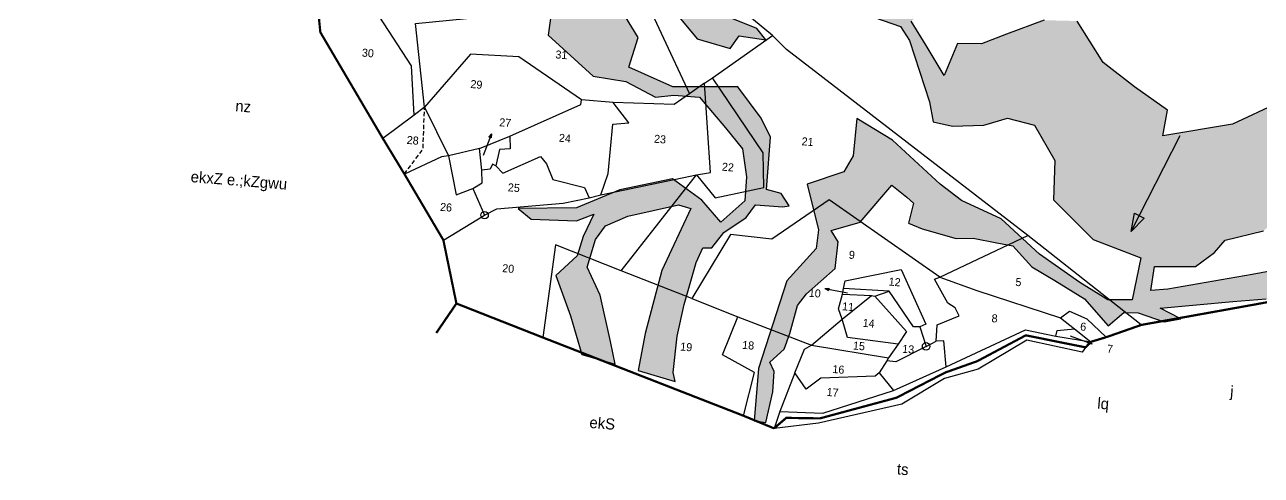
# Model space of a CAD drawing. Header units: metres. Extents: x 281699 to 283956, y 2020442 to 2022876.
# Drawn here: x 281719 to 283135, y 2020442 to 2020957 of the extents above; entities that cross this region are included whole.
import ezdxf
from ezdxf.enums import TextEntityAlignment as Align

# ---------------------------------------------------------------- set-up
doc = ezdxf.new("R2010")
doc.units = ezdxf.units.M
doc.header["$MEASUREMENT"] = 0
for name, pattern in [('DASHDOT', [1, 0.5, -0.25, 0, -0.25]), ('DASHED', [0.75, 0.5, -0.25]), ('DIVIDE', [1.25, 0.5, -0.25, 0, -0.25, 0, -0.25])]:
    doc.linetypes.add(name, pattern=pattern)
for name, color, linetype in [('LINE_FOOTPATH', 1, 'DASHED'), ('OFF', 1, 'Continuous'), ('POLY_HATCH', 12, 'Continuous'), ('POLY_PARCEL', 6, 'Continuous'), ('POLY_WATER', 4, 'Continuous'), ('SYM_ARROW', 1, 'Continuous'), ('SYM_STONE', 1, 'Continuous'), ('TEXT_MAPOUT', 7, 'Continuous'), ('TEXT_PARCEL', 7, 'Continuous'), ('V_BOUND_LINE', 7, 'Continuous'), ('V_BOUND_STREAM_LINE', 7, 'DASHDOT'), ('V_DIVIDE_LINE', 7, 'DIVIDE')]:
    doc.layers.add(name, color=color, linetype=linetype)
doc.styles.add('TEXT_MAP', font='')
doc.styles.get('TEXT_MAP').set_extended_font_data('Kruti Dev 050')
pattern_1 = [(355.44423, (281243.637, 2020237.164), (7.018199, 5.982304), [6.520854, -6.520854]), (85.44423, (281250.1375, 2020236.646), (-5.982304, 7.018199), [6.520854, -6.520854])]

# ---------------------------------------------------------------- blocks, each defined once
blk = doc.blocks.new('STONE')
blk.add_circle((0, 0), 0.851)
blk = doc.blocks.new('ARROWASPECT')
h = blk.add_hatch(color=256)
h.paths.add_polyline_path([(2.85, -2.85), (3.72, -1.98), (0, 0)])
h.paths.add_polyline_path([(0, 0), (1.98, -3.72), (2.85, -2.85)])
for points in [[(0, 0), (17.15, -17.15)], [(0, 0), (1.98, -3.72)], [(0, 0), (3.72, -1.98)], [(3.72, -1.98), (1.98, -3.72)]]:
    blk.add_lwpolyline(points)
blk = doc.blocks.new('8754')
at = {"layer": 'POLY_HATCH'}
h = blk.add_hatch(dxfattribs=at)
h.set_pattern_fill('ZIGZAG', color=256, scale=52.166832, angle=-4.5558, style=0)
h.set_pattern_definition(pattern_1)
h.paths.add_polyline_path([(282125.5, 2021237.1), (282087, 2021278.9), (282052.6, 2021320.3), (282017, 2021359.8), (281984.7, 2021322.6), (281950.9, 2021358.8), (281864.3, 2021467.2), (281840.7, 2021447.6), (281803.5, 2021479.9), (281775.2, 2021518.7), (281752, 2021556.2), (281757.3, 2021622.7), (281709.5, 2021549.1), (282035.5, 2021115.4), (282049.6, 2021042.1), (282072, 2021007.9), (282105.4, 2021007.3), (282139.7, 2021119.2), (282169.9, 2021116.8), (282186.8, 2021078.8), (282205.7, 2021027.1), (282243.4, 2021027.2), (282307.3, 2021027.4), (282292.9, 2020991.9), (282316.3, 2020970.1), (282328.5, 2020965), (282323.5, 2020928.8), (282376.2, 2020880.6), (282414.5, 2020874.4), (282449.6, 2020855.9), (282470.8, 2020858.4), (282500.9, 2020856), (282531.6, 2020820.1), (282551.6, 2020795.5), (282556.3, 2020762.7), (282554.1, 2020734.6), (282525.9, 2020709.6), (282503.9, 2020735.4), (282469.2, 2020760.2), (282407.5, 2020747.3), (282356.6, 2020726.2), (282288.4, 2020725.4), (282303.4, 2020713.2), (282356.7, 2020711), (282377.2, 2020718.8), (282364.6, 2020692.6), (282357.6, 2020670.1), (282332.7, 2020647), (282349.9, 2020599.6), (282363.1, 2020554.6), (282402.1, 2020543.3), (282396.8, 2020569.7), (282384.4, 2020624), (282369.2, 2020656.6), (282379.1, 2020689.3), (282390.9, 2020705.2), (282416.9, 2020716.7), (282476.6, 2020729.7), (282490.9, 2020725.4), (282456.8, 2020652.8), (282437.4, 2020579), (282429.3, 2020535.6), (282472.6, 2020522.8), (282470.3, 2020533.5), (282474.7, 2020576), (282482.9, 2020613), (282497.3, 2020662.1), (282504.9, 2020679.3), (282515.4, 2020679.5), (282529.4, 2020697.2), (282555.9, 2020715), (282566.6, 2020729.9), (282598.8, 2020727.3), (282606.3, 2020728.8), (282596.9, 2020743.1), (282579.5, 2020747.7), (282584.4, 2020809), (282573.5, 2020831.5), (282546.1, 2020868.2), (282469.6, 2020868.1), (282418.1, 2020891), (282429.2, 2020925.7), (282414.4, 2020949.9), (282395, 2020969.2), (282354.9, 2020952.5), (282347.5, 2020964.6), (282405.3, 2021019.7), (282406.8, 2021038.4), (282436.5, 2021017.2), (282461.9, 2020968.1), (282498.2, 2020924.4), (282537.1, 2020912.9), (282547.7, 2020927.8), (282578.7, 2020923.2), (282568.3, 2020936.6), (282522.6, 2020954.9), (282503.1, 2020985.7), (282469.9, 2020989.4), (282459.1, 2021012.3), (282423.7, 2021041.2), (282402.6, 2021064.9), (282366.2, 2021095), (282344.6, 2021112.4), (282369.8, 2021126.1), (282352.9, 2021137.9), (282329.8, 2021150.2), (282322.7, 2021166.5), (282323.9, 2021193.7), (282308.2, 2021203.7), (282300.3, 2021177), (282302.5, 2021152.8), (282269.9, 2021163.8), (282247, 2021178.1), (282224.5, 2021177.9), (282193.1, 2021164.7), (282171.9, 2021148.6), (282154, 2021147.9), (282130.5, 2021155), (282127.6, 2021184.6)])
h = blk.add_hatch(dxfattribs=at)
h.set_pattern_fill('ZIGZAG', color=256, scale=52.166832, angle=-4.5558, style=0)
h.set_pattern_definition(pattern_1)
h.paths.add_polyline_path([(283737.5, 2020772), (283779.9, 2020791.7), (283811.8, 2020811.1), (283838.4, 2020815.3), (283857.9, 2020836.8), (283929.3, 2020853), (283913, 2020871.1), (283883.4, 2020880.8), (283842.8, 2020884.5), (283808.3, 2020885.1), (283740.2, 2020897.9), (283687.7, 2020895.8), (283613.8, 2020861.9), (283577.6, 2020854.3), (283511.6, 2020866.9), (283461.9, 2020874), (283398.3, 2020868.5), (283374.4, 2020870.4), (283343.7, 2020879.1), (283322, 2020882.9), (283314.8, 2020897.1), (283314.8, 2020915.2), (283217.7, 2020913.6), (283218.8, 2020906.8), (283255.1, 2020863.1), (283252.3, 2020840.3), (283233.2, 2020824), (283211.6, 2020855.1), (283179.7, 2020849.2), (283126.4, 2020824.2), (283044.7, 2020810.8), (283050.2, 2020840.7), (283011.5, 2020867.9), (282974.7, 2020896.7), (282944, 2020945.2), (282905.4, 2020946.1), (282861.1, 2020929.8), (282832, 2020918.5), (282803.7, 2020918.7), (282788.1, 2020881.2), (282766.9, 2020916.4), (282749.3, 2020945), (282787, 2020972.3), (282809.2, 2021000.9), (282805.2, 2021029.5), (282767.6, 2021059.3), (282734.5, 2021077.7), (282700.8, 2021087.7), (282670.6, 2021103.7), (282638.2, 2021104.2), (282620.1, 2021100.4), (282637.3, 2021145.1), (282609.6, 2021152.5), (282597.8, 2021161.8), (282597.9, 2021176.5), (282568.1, 2021183), (282547.2, 2021184.7), (282548.6, 2021201.3), (282529.8, 2021202.8), (282514.9, 2021212.4), (282505.7, 2021258.1), (282489.6, 2021266.7), (282450.2, 2021284.5), (282400.2, 2021274.9), (282388.7, 2021248.6), (282364.6, 2021248.4), (282343, 2021254.3), (282335.7, 2021280), (282351.1, 2021302.8), (282372.1, 2021356.6), (282405.9, 2021398.9), (282451, 2021400.6), (282495.5, 2021420), (282552.2, 2021435.4), (282502.6, 2021468.1), (282467.6, 2021462.5), (282427.4, 2021444.8), (282456.8, 2021419.4), (282437.5, 2021413.6), (282403.4, 2021419.5), (282355, 2021363.7), (282338.4, 2021312.7), (282328.3, 2021292), (282304.6, 2021336.8), (282299.6, 2021352.9), (282310, 2021404.4), (282294.4, 2021393.1), (282279.7, 2021339.8), (282290.8, 2021321.2), (282307.5, 2021281.1), (282322.8, 2021263.1), (282313.1, 2021220), (282308.2, 2021203.7), (282323.3, 2021194.1), (282334, 2021203.3), (282362.8, 2021196.8), (282400.9, 2021188.5), (282432.4, 2021163), (282476.5, 2021098.8), (282503.1, 2021077.8), (282558.5, 2021076.6), (282585.9, 2021066), (282593.8, 2021034), (282610.5, 2020992.9), (282649.1, 2020965.7), (282686.1, 2020956.5), (282737, 2020938.8), (282747.2, 2020922.3), (282770.8, 2020850.3), (282775.2, 2020827), (282797.9, 2020822), (282834.6, 2020823.3), (282862.5, 2020831.5), (282893.9, 2020823.3), (282917.8, 2020781.6), (282916.2, 2020735.7), (282962.8, 2020689.1), (283018.7, 2020667.9), (283008.5, 2020618.4), (282980.2, 2020618.6), (282947.3, 2020639), (282899.7, 2020672.1), (282854.8, 2020713.4), (282808.3, 2020734.9), (282783.2, 2020754), (282727.6, 2020805.5), (282685.7, 2020830.9), (282681.2, 2020787.3), (282670.2, 2020768.3), (282627.2, 2020753.9), (282640.7, 2020700.5), (282638, 2020678.7), (282603.5, 2020640.7), (282570.2, 2020538.1), (282565.3, 2020476.7), (282578.8, 2020474.6), (282586.9, 2020510.6), (282588.8, 2020534.5), (282583.4, 2020545.4), (282600.3, 2020560.8), (282607, 2020579.1), (282615.9, 2020611.9), (282626.4, 2020625.7), (282660.2, 2020655.4), (282663.7, 2020686.6), (282655.4, 2020699.8), (282689.6, 2020709.6), (282726.6, 2020752.7), (282744.3, 2020738.7), (282752.1, 2020731.8), (282746.1, 2020708.2), (282762.3, 2020701.7), (282802.2, 2020690.2), (282822.2, 2020690.7), (282850, 2020685.3), (282868.6, 2020681.7), (282890.7, 2020657), (282917.7, 2020641.2), (282952.6, 2020619.6), (282980.5, 2020588.1), (282999, 2020603.7), (283015.8, 2020603.4), (283046.3, 2020592.6), (283065.5, 2020596.3), (283041.3, 2020608.7), (283126.8, 2020616.6), (283165.8, 2020619.7), (283315.5, 2020646.5), (283302.4, 2020679), (283236.3, 2020664.3), (283149.2, 2020648.3), (283050.4, 2020631), (283030.4, 2020629.5), (283034.7, 2020657.4), (283082.9, 2020657.7), (283105.1, 2020673.8), (283117.8, 2020688.4), (283162.7, 2020699.5), (283185.1, 2020717.6), (283215.8, 2020722.5), (283225, 2020732.2), (283225.8, 2020742.6), (283241.9, 2020747.6), (283259, 2020738.9), (283284.1, 2020711.8), (283307.7, 2020705.8), (283340.9, 2020714.6), (283378.2, 2020723.2), (283406.5, 2020736.6), (283418.6, 2020744), (283434.6, 2020708.2), (283457.6, 2020681.3), (283504.9, 2020683.8), (283558.6, 2020695.2), (283584.8, 2020695.3), (283628.1, 2020699.1), (283660, 2020718.6), (283679.9, 2020731.6), (283711.6, 2020749)])
at = {"layer": 'LINE_FOOTPATH', "ltscale": 10, "flags": 128}
blk.add_lwpolyline([(282154.9, 2020765.9), (282176.8, 2020795.2), (282178.5, 2020844.1)], dxfattribs=at)
at = {"layer": 'OFF'}
blk.add_lwpolyline([(282954, 2020562.8), (282950, 2020557.2)], dxfattribs=at)
at = {"layer": 'POLY_HATCH'}
for points in [[(283179.7, 2020849.2), (283126.4, 2020824.2), (283044.7, 2020810.8), (283050.2, 2020840.7), (283011.5, 2020867.9), (282974.7, 2020896.7), (282944, 2020945.2)], [(282905.4, 2020946.1), (282861.1, 2020929.8), (282832, 2020918.5), (282803.7, 2020918.7), (282788.1, 2020881.2), (282766.9, 2020916.4), (282749.3, 2020945)], [(282328.5, 2020965), (282323.5, 2020928.8), (282376.2, 2020880.6), (282414.5, 2020874.4), (282449.6, 2020855.9), (282470.8, 2020858.4), (282500.9, 2020856), (282531.6, 2020820.1), (282551.6, 2020795.5), (282556.3, 2020762.7), (282554.1, 2020734.6), (282525.9, 2020709.6), (282503.9, 2020735.4), (282469.2, 2020760.2), (282407.5, 2020747.3), (282356.6, 2020726.2), (282288.4, 2020725.4), (282303.4, 2020713.2), (282356.7, 2020711), (282377.2, 2020718.8), (282364.6, 2020692.6), (282357.6, 2020670.1), (282332.7, 2020647), (282349.9, 2020599.6), (282363.1, 2020554.6), (282402.1, 2020543.3)], [(282565.3, 2020476.7), (282578.8, 2020474.6), (282586.9, 2020510.6), (282588.8, 2020534.5), (282583.4, 2020545.4), (282600.3, 2020560.8), (282607, 2020579.1), (282615.9, 2020611.9), (282626.4, 2020625.7), (282660.2, 2020655.4), (282663.7, 2020686.6), (282655.4, 2020699.8), (282689.6, 2020709.6), (282726.6, 2020752.7), (282744.3, 2020738.7), (282752.1, 2020731.8), (282746.1, 2020708.2), (282762.3, 2020701.7), (282802.2, 2020690.2), (282822.2, 2020690.7), (282850, 2020685.3), (282868.6, 2020681.7), (282890.7, 2020657), (282917.7, 2020641.2), (282952.6, 2020619.6), (282980.5, 2020588.1), (282999, 2020603.7), (283015.8, 2020603.4), (283046.3, 2020592.6), (283065.5, 2020596.3), (283041.3, 2020608.7), (283126.8, 2020616.6), (283165.8, 2020619.7)], [(283236.3, 2020664.3), (283149.2, 2020648.3), (283050.4, 2020631), (283030.4, 2020629.5), (283034.7, 2020657.4), (283082.9, 2020657.7), (283105.1, 2020673.8), (283117.8, 2020688.4), (283162.7, 2020699.5)], [(282429.3, 2020535.6), (282472.6, 2020522.8), (282470.3, 2020533.5), (282474.7, 2020576), (282482.9, 2020613), (282497.3, 2020662.1), (282504.9, 2020679.3), (282515.4, 2020679.5), (282529.4, 2020697.2), (282555.9, 2020715), (282566.6, 2020729.9), (282598.8, 2020727.3), (282606.3, 2020728.8), (282596.9, 2020743.1), (282579.5, 2020747.7), (282584.4, 2020809), (282573.5, 2020831.5), (282546.1, 2020868.2), (282469.6, 2020868.1), (282418.1, 2020891), (282429.2, 2020925.7), (282414.4, 2020949.9)], [(282461.9, 2020968.1), (282498.2, 2020924.4), (282537.1, 2020912.9), (282547.7, 2020927.8), (282578.7, 2020923.2), (282568.3, 2020936.6), (282522.6, 2020954.9)], [(282686.1, 2020956.5), (282737, 2020938.8), (282747.2, 2020922.3), (282770.8, 2020850.3), (282775.2, 2020827), (282797.9, 2020822), (282834.6, 2020823.3), (282862.5, 2020831.5), (282893.9, 2020823.3), (282917.8, 2020781.6), (282916.2, 2020735.7), (282962.8, 2020689.1), (283018.7, 2020667.9), (283008.5, 2020618.4), (282980.2, 2020618.6), (282947.3, 2020639), (282899.7, 2020672.1), (282854.8, 2020713.4), (282808.3, 2020734.9), (282783.2, 2020754), (282727.6, 2020805.5), (282685.7, 2020830.9), (282681.2, 2020787.3), (282670.2, 2020768.3), (282627.2, 2020753.9), (282640.7, 2020700.5), (282638, 2020678.7), (282603.5, 2020640.7), (282570.2, 2020538.1), (282565.3, 2020476.7)], [(282402.1, 2020543.3), (282396.8, 2020569.7), (282384.4, 2020624), (282369.2, 2020656.6), (282379.1, 2020689.3), (282390.9, 2020705.2), (282416.9, 2020716.7), (282476.6, 2020729.7), (282490.9, 2020725.4), (282456.8, 2020652.8), (282437.4, 2020579), (282429.3, 2020535.6)]]:
    blk.add_lwpolyline(points, dxfattribs=at)
at = {"layer": 'POLY_PARCEL'}
for points in [[(282586.5, 2020928.2), (282253.8, 2021202.4)], [(282166.5, 2020834.9), (282163.1, 2020892.8), (282125.1, 2020950.8), (282118.2, 2021004.8), (282107.3, 2020990.7), (282051.2, 2020983.2)], [(282178.5, 2020844.1), (282168.1, 2020942.4), (282247.5, 2020950.1), (282325.5, 2020960.3), (282422.9, 2021002.4), (282489.5, 2020859.9)], [(282516.2, 2020878.7), (282586.5, 2020928.2)], [(282603.1, 2020911.9), (282586.5, 2020928.2)], [(282362.8, 2020852.8), (282289.1, 2020903.3), (282232.5, 2020906.3), (282178.5, 2020844.1)], [(282886.1, 2020693.9), (282603.1, 2020911.9)], [(282506.9, 2020872.4), (282489.5, 2020859.9)], [(282497.6, 2020764.8), (282519.4, 2020738), (282576.5, 2020750), (282575.8, 2020790.9), (282516.2, 2020878.7)], [(282497.6, 2020764.8), (282513.8, 2020767.7), (282506.9, 2020872.4)], [(282506.9, 2020872.4), (282516.2, 2020878.7)], [(282489.5, 2020859.9), (282471.3, 2020847.5), (282399.6, 2020849.9)], [(282178.5, 2020844.1), (282166.5, 2020834.9)], [(282178.5, 2020844.1), (282206.5, 2020787.2)], [(282278.7, 2020810.4), (282361.7, 2020847.2), (282362.8, 2020852.8)], [(282399.6, 2020849.9), (282362.8, 2020852.8)], [(282385.2, 2020741.7), (282394, 2020766.5), (282399.3, 2020824.4), (282418.2, 2020825.9), (282399.6, 2020849.9)], [(282166.5, 2020834.9), (282129.7, 2020807.4)], [(282243.1, 2020795.7), (282278.7, 2020810.4)], [(282278.7, 2020810.4), (282279, 2020795.4), (282266.6, 2020794.5), (282262, 2020775.5)], [(282206.5, 2020787.2), (282198.5, 2020786.1), (282154.9, 2020765.9)], [(282243.1, 2020795.7), (282206.5, 2020787.2)], [(282206.5, 2020787.2), (282215.5, 2020741.4), (282235.2, 2020748.8)], [(282245.6, 2020770.4), (282243.1, 2020795.7)], [(282262, 2020775.5), (282270.3, 2020766.9), (282314.6, 2020786.6), (282321.4, 2020777.8), (282328.9, 2020759.3), (282366.3, 2020750.3), (282371.8, 2020737.9)], [(282262, 2020775.5), (282258.1, 2020777.6), (282255.4, 2020771.5), (282245.6, 2020770.4)], [(282235.2, 2020748.8), (282246.2, 2020755.4), (282245.6, 2020770.4)], [(282385.2, 2020741.7), (282497.6, 2020764.8)], [(282409.3, 2020652.5), (282497.6, 2020764.8)], [(282235.2, 2020748.8), (282248.9, 2020717.7)], [(282371.8, 2020737.9), (282385.2, 2020741.7)], [(282248.9, 2020717.7), (282263.3, 2020725.1), (282341, 2020731.7), (282371.8, 2020737.9)], [(282783, 2020645.1), (282653.1, 2020735.6), (282585.8, 2020689.7), (282537.4, 2020695.1), (282492.1, 2020620.1)], [(282200.6, 2020688.5), (282248.9, 2020717.7)], [(282783, 2020645.1), (282886.1, 2020693.9)], [(283019.3, 2020589.1), (282886.1, 2020693.9)], [(282409.3, 2020652.5), (282332.1, 2020683), (282317.2, 2020574.4)], [(282492.1, 2020620.1), (282409.3, 2020652.5)], [(282669.8, 2020631.6), (282672, 2020640.8), (282737.8, 2020654.2), (282766.4, 2020589.9), (282759.4, 2020586.7)], [(282778.5, 2020569.9), (282779.7, 2020589.2), (282805.6, 2020599.9), (282800.8, 2020609.2), (282792.2, 2020614.4), (282776.9, 2020642.6), (282783, 2020645.1)], [(282783, 2020645.1), (282826.3, 2020629.3), (282924.5, 2020597.5)], [(282668.9, 2020625.3), (282669.8, 2020631.6)], [(282723.4, 2020628.8), (282669.8, 2020631.6)], [(282706.9, 2020622.7), (282723.4, 2020628.8)], [(282759.4, 2020586.7), (282751.9, 2020586.9), (282723.4, 2020628.8)], [(282492.1, 2020620.1), (282545.9, 2020598.5)], [(282668.4, 2020595.8), (282664.2, 2020608.1), (282668.9, 2020625.3)], [(282668.4, 2020595.8), (282702.8, 2020623.4)], [(282668.9, 2020625.3), (282702.8, 2020623.4)], [(282702.8, 2020623.4), (282706.9, 2020622.7)], [(282706.9, 2020622.7), (282744, 2020581.2), (282734.2, 2020566.6)], [(282552.6, 2020482.7), (282565.4, 2020533.3), (282528.1, 2020554.2), (282545.9, 2020598.5)], [(282545.9, 2020598.5), (282632.3, 2020565.4)], [(282924.5, 2020597.5), (282935.2, 2020605.3), (282955.4, 2020596.2), (282978.1, 2020574.7)], [(282924.5, 2020597.5), (282940.8, 2020584.6)], [(282632.3, 2020565.4), (282668.4, 2020595.8)], [(282734.2, 2020566.6), (282674.6, 2020574.4), (282668.4, 2020595.8)], [(282759.4, 2020586.7), (282766.9, 2020564)], [(282919, 2020575.9), (282920.6, 2020582.5), (282940.8, 2020584.6)], [(282940.8, 2020584.6), (282960.1, 2020569.3)], [(282766.9, 2020564), (282778.5, 2020569.9)], [(282790.5, 2020539.9), (282787.6, 2020570.3), (282778.5, 2020569.9)], [(282612.9, 2020532.9), (282624.1, 2020560.8), (282632.3, 2020565.4)], [(282632.3, 2020565.4), (282722.8, 2020550.7)], [(282766.9, 2020564), (282731.4, 2020545.9), (282720.7, 2020547.1)], [(282734.2, 2020566.6), (282722.8, 2020550.7)], [(282720.7, 2020547.1), (282711.7, 2020532.9)], [(282722.8, 2020550.7), (282720.7, 2020547.1)], [(282612.9, 2020532.9), (282595.3, 2020487.5)], [(282711.7, 2020532.9), (282707.3, 2020529.1), (282643.5, 2020526.7), (282626.3, 2020513.9), (282612.9, 2020532.9)], [(282711.7, 2020532.9), (282728.7, 2020512.3)]]:
    blk.add_lwpolyline(points, dxfattribs=at)
at = {"layer": 'POLY_WATER'}
for points in [[(282790.5, 2020539.9), (282883.3, 2020583.2), (282919, 2020575.9)], [(282950, 2020557.2), (282885, 2020571.4), (282827.8, 2020537.4), (282788.3, 2020526.4), (282738.2, 2020496.4), (282640.6, 2020473.9), (282588.5, 2020467.9)], [(282919, 2020575.9), (282960.1, 2020569.3)], [(282728.7, 2020512.3), (282790.5, 2020539.9)], [(282595.3, 2020487.5), (282645.7, 2020485.8), (282728.7, 2020512.3)], [(282595.3, 2020487.5), (282588.5, 2020467.9)]]:
    blk.add_lwpolyline(points, dxfattribs=at)
at = {"layer": 'V_BOUND_LINE', "const_width": 2.61}
for points in [[(283019.3, 2020589.1), (283153.9, 2020613.3), (283363.3, 2020652.2), (283655.6, 2020699.6), (283894.1, 2020831.2), (283962.6, 2020870.5), (283957.8, 2020876.8), (283458.5, 2021391)], [(282051.2, 2020983.2), (282056.3, 2020932), (282129.7, 2020807.4)], [(282129.7, 2020807.4), (282154.9, 2020765.9)], [(282154.9, 2020765.9), (282200.6, 2020688.5)], [(282200.6, 2020688.5), (282215.9, 2020614.2)], [(282215.9, 2020614.2), (282317.2, 2020574.4)], [(282978.1, 2020574.7), (283019.3, 2020589.1)], [(282317.2, 2020574.4), (282552.6, 2020482.7)], [(282960.1, 2020569.3), (282978.1, 2020574.7)], [(282552.6, 2020482.7), (282588.5, 2020467.9)]]:
    blk.add_lwpolyline(points, dxfattribs=at)
at = {"layer": 'V_BOUND_STREAM_LINE', "ltscale": 10, "const_width": 2.61, "flags": 128}
for points in [[(282588.5, 2020467.9), (282602.8, 2020480.2), (282642.3, 2020479.6), (282732.1, 2020503.8), (282789.3, 2020533.3), (282826.8, 2020546.6), (282883.8, 2020576.9), (282954, 2020562.8)], [(282954, 2020562.8), (282960.1, 2020569.3)]]:
    blk.add_lwpolyline(points, dxfattribs=at)
at = {"layer": 'V_DIVIDE_LINE', "ltscale": 10, "const_width": 2.61, "flags": 128}
blk.add_lwpolyline([(282215.9, 2020614.2), (282192.3, 2020579.7)], dxfattribs=at)
at = {"layer": 'SYM_ARROW'}
for p, xscale, yscale, zscale, rotation in [((282256.9, 2020813.1), 1.121410406906068, 1.121410406906068, 1.121410406906068, 294.5545109882324), ((283007.4, 2020698.4), 5.216683237009342, 5.216683237009342, 5.216683237009342, 108.0187595747309), ((282648.1, 2020631.8), 1.121410406906068, 1.121410406906068, 1.121410406906068, 34.3424933864753), ((282961.6, 2020566.6), 1.121410406906068, 1.121410406906068, 1.121410406906068, 204.6746577064296)]:
    blk.add_blockref('ARROWASPECT', p, dxfattribs=dict(at, xscale=xscale, yscale=yscale, zscale=zscale, rotation=rotation))
at = {"layer": 'SYM_STONE', "xscale": 5.216683237009342, "yscale": 5.216683237009342, "zscale": 5.216683237009342}
for p, rotation in [((282248.9, 2020717.7), 355.4442300366517), ((282766.9, 2020564), 21.03953683175677)]:
    blk.add_blockref('STONE', p, dxfattribs=dict(at, rotation=rotation))
at = {"layer": 'TEXT_MAPOUT', "style": 'TEXT_MAP'}
for s, height, p in [('nz', 13.04, (281965.9, 2020845.2)), ('ekxZ e.;kZgwu', 13.042, (281960.7, 2020756.9)), ('j', 13, (283125.5, 2020509.7)), ('lq', 13.04, (282974.5, 2020495.4)), ('ekS', 13.04, (282387.1, 2020474.1)), ('ts', 13.04, (282739.5, 2020419.9))]:
    blk.add_text(s, height=height, rotation=355.4442, dxfattribs=at).set_placement(p, align=Align.MIDDLE)
at = {"layer": 'TEXT_PARCEL', "style": 'TEXT_MAP'}
for s, p in [('30', (282112.1, 2020907.7)), ('31', (282339.1, 2020905.6)), ('29', (282239.4, 2020870.9)), ('27', (282273.2, 2020826.2)), ('28', (282164.7, 2020805.4)), ('24', (282343.2, 2020808)), ('23', (282454.8, 2020806.8)), ('21', (282627.9, 2020803.9)), ('22', (282534.4, 2020774.1)), ('25', (282283.3, 2020749.9)), ('26', (282203.8, 2020727)), ('9', (282679.8, 2020671.2)), ('20', (282276.7, 2020655.2)), ('12', (282730, 2020639.5)), ('5', (282875.2, 2020639.2)), ('10', (282636.3, 2020626.3)), ('11', (282675.4, 2020610.5)), ('8', (282847.2, 2020596.8)), ('14', (282699.5, 2020591.1)), ('6', (282951.2, 2020587.1)), ('19', (282485.5, 2020563.3)), ('18', (282558.2, 2020565.3)), ('15', (282688.1, 2020564.4)), ('13', (282745.9, 2020560.7)), ('7', (282982.6, 2020561.1)), ('16', (282664, 2020537)), ('17', (282657.2, 2020510.1))]:
    blk.add_text(s, height=9.39, rotation=355.4442, dxfattribs=at).set_placement(p, align=Align.MIDDLE)

msp = doc.modelspace()

# ---------------------------------------------------------------- block references
at = {"xscale": 0.9763877909491384, "yscale": 0.9763877909491384, "zscale": 0.9763877909491384}
msp.add_blockref('8754', (6660.8, 47735.4), dxfattribs=at)

doc.saveas('drawing.dxf')
